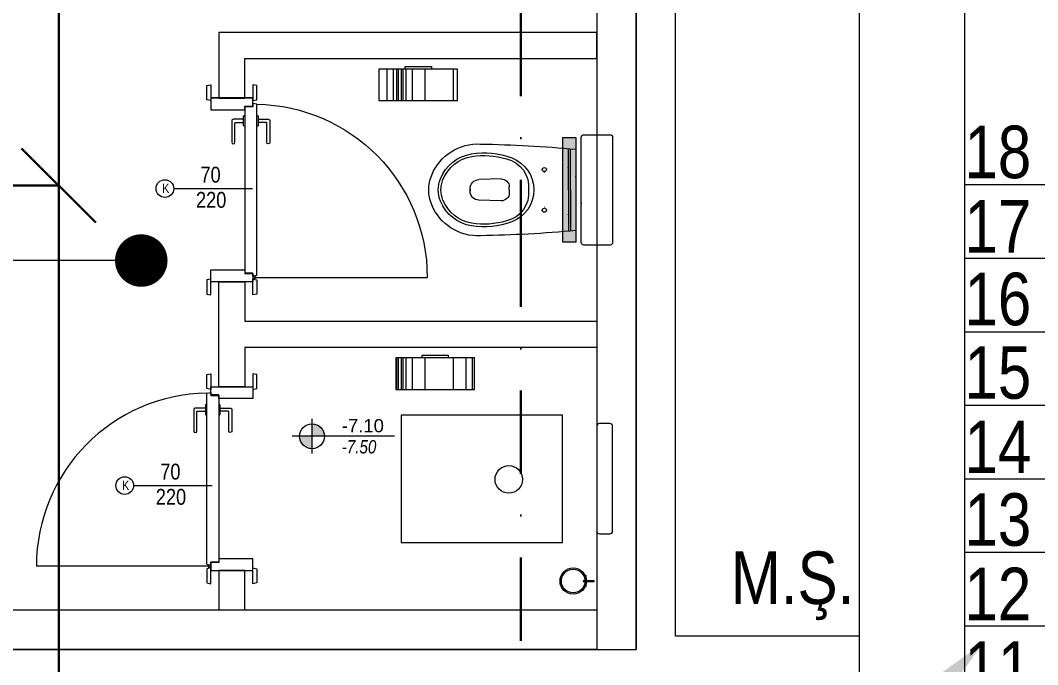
# Model space of a CAD drawing. Header units: metres. Extents: x -19121 to 152404, y -12107 to 29421.
# Drawn here: x 62150.5 to 62537.9, y 2639.2 to 2884.6 of the extents above; entities that cross this region are included whole.
import ezdxf
from ezdxf.enums import TextEntityAlignment as Align

# ---------------------------------------------------------------- set-up
doc = ezdxf.new("R2010")
doc.units = ezdxf.units.M
doc.header["$LTSCALE"] = 50
doc.header["$MEASUREMENT"] = 0
doc.linetypes.add('DASHDOT', pattern=[25.4, 12.7, -6.35, 0, -6.35])
doc.linetypes.add('DOT2', pattern=[0.125, 0, -0.125])
doc.layers.get('0').update_dxf_attribs({"color": 9, "lineweight": 9})
for name, color, linetype, lineweight in [('00', 9, 'Continuous', 9), ('01', 9, 'Continuous', 9), ('05', 9, 'Continuous', 9), ('05V', 9, 'Continuous', 9), ('06D', 9, 'Continuous', 9), ('19', 9, 'Continuous', 9), ('21', 9, 'Continuous', 9), ('21_mahal200', 9, 'Continuous', 9), ('E-KABLO', 7, 'Continuous', 30), ('E-OK', 3, 'Continuous', 30), ('E-YAZI', 7, 'Continuous', 30), ('Kapı', 9, 'Continuous', 9), ('KARA SIVA', 9, 'Continuous', 9), ('PLASTİK BOYA', 9, 'Continuous', 9), ('TEFRİŞ', 9, 'Continuous', 9)]:
    doc.layers.add(name, color=color, linetype=linetype, lineweight=lineweight)
doc.styles.add('Arial', font='arial.ttf', dxfattribs={"height": 2.5})
doc.styles.add('MuuM_TEXT-ITALIC', font='ARIALNI.TTF')
doc.styles.add('MuuM_TEXT-STANDART', font='ARIALN.TTF')
doc.dimstyles.new('MuuM_DIM200', dxfattribs={"dimscale": 20, "dimtxt": 2, "dimasz": 1, "dimexe": 1, "dimexo": 1, "dimgap": 1, "dimtad": 1, "dimdec": 1, "dimrnd": 0.5, "dimdsep": 46, "dimtxsty": 'MuuM_TEXT-STANDART', "dimblk": 'ARCHTICK', "dimcen": 0, "dimdle": 0.15, "dimclrd": 256, "dimclre": 256, "dimclrt": 256, "dimadec": 0, "dimazin": 0, "dimtfac": 5, "dimtdec": 1, "dimtix": 1, "dimtmove": 2, "dimatfit": 3, "dimldrblk": 'DOT', "dimfxl": 3, "dimfxlon": 1, "dimtolj": 1, "dimlwd": -1, "dimlwe": -1, "dimarcsym": 0})

# ---------------------------------------------------------------- blocks, each defined once
blk = doc.blocks.new('*U240')
at = {"layer": 'E-OK', "color": 3, "linetype": 'Continuous'}
for p, q in [((84.9, 84.8), (172.1, 172)), ((-97.8, -97.7), (0, 0))]:
    blk.add_line(p, q, dxfattribs=at)
at = {"layer": 'E-OK', "color": 4, "linetype": 'Continuous', "const_width": 30}
blk.add_lwpolyline([(-15, 0, 1), (15, 0, 1)], format="xyb", close=True, dxfattribs=at)
at = {"layer": 'E-OK', "color": 3, "linetype": 'Continuous'}
for points in [[(99, 70.7), (70.7, 99), (0, 0)], [(-83.6, -111.9), (-111.9, -83.6), (-182.7, -182.5)]]:
    blk.add_solid(points, dxfattribs=at)
blk = doc.blocks.new('1.bod.mimari.elk')
at = {"layer": '01'}
blk.add_lwpolyline([(6510, -5630), (6510, -5630), (6510, -5630), (6510, -6180), (6780, -6180), (6780, -5630), (6780, -5630), (6780, -5630), (6820, -5630), (6820, -6230), (6470, -6230), (6470, -5630), (6510, -5630)], dxfattribs=at)
blk = doc.blocks.new('p-M01-M02_merdiven-1050')
at = {"layer": '19'}
h = blk.add_hatch(color=256, dxfattribs=at)
h.dxf.hatch_style = 1
edge = h.paths.add_edge_path()
edge.add_arc((210, -344), 10, 270, 630)
h = blk.add_hatch(color=256, dxfattribs=at)
h.dxf.hatch_style = 1
h.paths.add_polyline_path([(84, -372), (36, -372), (60, -396.04)])
at = {"layer": '19', "linetype": 'Continuous'}
for points in [[(210, -344), (210, -120), (210, -60), (60, -60), (60, -372)], [(145, -200.74), (145, -120), (125, -120), (125, -120), (125, -367), (140, -367), (140, -372), (120, -372), (120, -367), (120, -115), (120, -115), (150, -115), (150, -198.41)], [(150, -120), (270, -120)], [(145, -200.74), (270, -142.41)], [(0, -148), (120, -148)], [(145, -206.33), (270, -148)], [(150, -148), (258.02, -148)], [(0, -176), (120, -176)], [(150, -176), (198.02, -176)], [(210, -176), (270, -176)], [(0, -204), (120, -204)], [(150, -204), (270, -204)], [(0, -232), (120, -232)], [(150, -232), (270, -232)], [(0, -260), (120, -260)], [(150, -260), (270, -260)], [(0, -288), (120, -288)], [(150, -288), (270, -288)], [(0, -316), (120, -316)], [(150, -316), (270, -316)], [(0, -344), (120, -344)], [(150, -344), (270, -344)], [(0, -372), (120, -372)]]:
    blk.add_lwpolyline(points, dxfattribs=at)
at = {"layer": '19'}
for points in [[(145, -206.33), (270, -148)], [(150, -204), (150, -372), (150, -372), (145, -372), (145, -372), (145, -206.33)]]:
    blk.add_lwpolyline(points, dxfattribs=at)
blk.add_lwpolyline([(84, -372), (36, -372), (60, -396.04)], close=True, dxfattribs=at)
blk.add_circle((210, -344), 10, dxfattribs=at)
blk = doc.blocks.new('_ArchTick')
at = {"color": 0, "linetype": 'ByBlock', "const_width": 0.15}
blk.add_lwpolyline([(-0.5, -0.5), (0.5, 0.5)], dxfattribs=at)
blk = doc.blocks.new('_Dot')
at = {"color": 0, "linetype": 'ByBlock', "lineweight": -2}
blk.add_line((-0.5, 0), (-1, 0), dxfattribs=at)
at = {"color": 0, "linetype": 'ByBlock', "const_width": 0.5}
blk.add_lwpolyline([(-0.25, 0, 1), (0.25, 0, 1)], format="xyb", close=True, dxfattribs=at)
blk = doc.blocks.new('dsfsdfsdfsdfsdfsdf')
at = {"layer": 'Kapı'}
for p, q in [((23771.45, -2062.35), (23755.45, -2062.35)), ((23772.95, -2064.72, 0.66), (23771.45, -2064.42, 0.66)), ((23771.45, -2064.42, 0.66), (23771.45, -2065.62, 0.66)), ((23771.95, -2064.01, 0.66), (23837.87, -2064.01, 0.66)), ((23772.95, -2064.72, 0.66), (23772.95, -2129.92, 0.66)), ((23771.45, -2065.62, 0.66), (23768.45, -2065.62, 0.66)), ((23768.45, -2129.02, 0.66), (23768.45, -2066.82, 0.66)), ((23771.45, -2129.02, 0.66), (23768.45, -2129.02, 0.66)), ((23771.45, -2130.22, 0.66), (23771.45, -2129.02, 0.66)), ((23772.95, -2129.92, 0.66), (23771.45, -2130.22, 0.66)), ((23771.45, -2132.35), (23755.45, -2132.35))]:
    blk.add_line(p, q, dxfattribs=at)
at = {"layer": 'Kapı', "elevation": 0.66}
for points in [[(23753.95, -2057.62), (23755.45, -2057.32), (23755.45, -2063.32), (23753.95, -2063.02), (23753.95, -2057.62)], [(23772.95, -2057.62), (23771.45, -2057.32), (23771.45, -2063.32), (23772.95, -2063.02), (23772.95, -2057.62)], [(23753.95, -2137.02), (23755.45, -2137.32), (23755.45, -2131.32), (23753.95, -2131.62), (23753.95, -2137.02)], [(23772.95, -2137.02), (23771.45, -2137.32), (23771.45, -2131.32), (23772.95, -2131.62), (23772.95, -2137.02)]]:
    blk.add_lwpolyline(points, dxfattribs=at)
for points in [[(23771.45, -2062.32), (23755.45, -2062.32), (23755.45, -2066.82), (23768.45, -2066.82), (23768.45, -2065.42), (23771.45, -2065.42)], [(23771.45, -2132.32), (23755.45, -2132.32), (23755.45, -2127.82), (23768.45, -2127.82), (23768.45, -2129.22), (23771.45, -2129.22)]]:
    blk.add_lwpolyline(points, close=True, dxfattribs=at)
for points in [[(23767.95, -2124.22), (23764.05, -2124.22, -0.414214), (23763.45, -2123.62), (23763.45, -2115.47, -1), (23764.65, -2115.47), (23764.65, -2122.77, 0.414214), (23764.9, -2123.02), (23767.95, -2123.02)], [(23773.45, -2124.22), (23777.35, -2124.22, 0.414214), (23777.95, -2123.62), (23777.95, -2115.47, 1), (23776.75, -2115.47), (23776.75, -2122.77, -0.414214), (23776.5, -2123.02), (23773.45, -2123.02)], [(23768.45, -2121.62), (23768.2, -2121.62, 0.414214), (23767.95, -2121.87), (23767.95, -2125.37, 0.414214), (23768.2, -2125.62), (23768.45, -2125.62)], [(23772.95, -2125.62), (23773.2, -2125.62, 0.414214), (23773.45, -2125.37), (23773.45, -2121.87, 0.414214), (23773.2, -2121.62), (23772.95, -2121.62)]]:
    blk.add_lwpolyline(points, format="xyb", dxfattribs=at)
at = {"layer": 'Kapı'}
blk.add_circle((23771.95, -2064.01, 0.66), 0.5, dxfattribs=at)
blk.add_arc((23771.95, -2064.01, 0.66), 65.92, 270.8676, 0, dxfattribs=at)
blk = doc.blocks.new('p-klozet üstü kağıt dispenser')
blk.add_hatch(color=255).paths.add_polyline_path([(0, 5.56), (0, 45.41), (-5, 45.41), (-5, 5.56)])
blk.add_lwpolyline([(0, 5.56), (0, 45.41), (-5, 45.41), (-5, 5.56)], close=True)
blk = doc.blocks.new('san-klo-06-p')
for p, q in [((0, -2), (-15.5, -2)), ((0, -2.8), (-15.5, -2.8)), ((0, -2), (15.5, -2)), ((0, -2.8), (15.5, -2.8)), ((0, -25.35), (-1.16, -25.35)), ((0, -25.35), (1.16, -25.35)), ((-4.16, -28.43), (-3.91, -36.92)), ((4.16, -28.43), (3.91, -36.92)), ((0, -40.31), (-0.41, -40.31)), ((-0.41, -40.31), (0, -40.31)), ((0.41, -40.31), (0, -40.31)), ((0, -40.31), (0.41, -40.31))]:
    blk.add_line(p, q)
at = {"linetype": 'DOT2'}
for p, q in [((-7.75, -10.91), (-7.75, -12)), ((7.75, -10.91), (7.75, -12)), ((-6.49, -12), (-8.95, -12)), ((-7.75, -13.09), (-7.75, -12)), ((6.49, -12), (8.95, -12)), ((7.75, -13.09), (7.75, -12))]:
    blk.add_line(p, q, dxfattribs=at)
for points in [[(-20, 2.02), (20, 2.02, 0.414214), (21, 3.02), (21, 13.02, 0.414214), (20, 14.02), (-20, 14.02, 0.414214), (-21, 13.02), (-21, 3.02, 0.414214)], [(-15.5, 0, 0.018163), (-17.47, -36.26, 0.320529), (-5.63, -54.91, 0.096396), (0, -56, 0.096396), (5.62, -54.91, 0.320529), (17.47, -36.26, 0.018163), (15.5, 0)]]:
    blk.add_lwpolyline(points, format="xyb", close=True)
for points in [[(-9.5, 2.02), (-9.5, -2.98), (-8.5, -2.98), (-8.5, 2.02)], [(8.5, 2.02), (8.5, -2.98), (9.5, -2.98), (9.5, 2.02)]]:
    blk.add_lwpolyline(points, dxfattribs=at)
blk.add_lwpolyline([(-5, 0), (-5, 2), (5, 2), (5, 0)], close=True, dxfattribs=at)
for centre, radius, start, end in [((-7.75, -12), 0.75, 0, 180), ((7.75, -12), 0.75, 0, 180), ((-7.75, -12), 0.75, 180, 0), ((7.75, -12), 0.75, 180, 0), ((0, -29), 13, 90, 159.4201), ((-1.09, -28.95), 11, 84.3176, 166.8067), ((0, -29), 13, 20.5799, 90), ((1.09, -28.95), 11, 13.1933, 95.6824), ((15.92, -34.98), 30, 159.4201, 189.1281), ((15.92, -34.98), 29, 162.8727, 189.1281), ((-1.16, -28.35), 3, 90, 181.707), ((1.16, -28.35), 3, 358.293, 90), ((-15.92, -34.98), 29, 350.8719, 17.1273), ((-15.92, -34.98), 30, 350.8719, 20.5799), ((-0.41, -36.81), 3.5, 181.707, 270), ((0.41, -36.81), 3.5, 270, 358.293), ((1.5, -37.29), 15.4, 189.1281, 247.9757), ((1.5, -37.29), 14.4, 189.1281, 247.9757), ((-1.5, -37.29), 14.4, 292.0243, 350.8719), ((-1.5, -37.29), 15.4, 292.0243, 350.8719), ((0, -41), 11.4, 247.9757, 270), ((0, -41), 10.4, 247.9757, 270), ((0, -41), 10.4, 270, 292.0243), ((0, -41), 11.4, 270, 292.0243)]:
    blk.add_arc(centre, radius, start, end)
at = {"layer": '05', "rotation": 270}
blk.add_blockref('p-klozet üstü kağıt dispenser', (-25.41, -5.01), dxfattribs=at)
blk = doc.blocks.new('p-t.kağıtlığı')
at = {"layer": 'TEFRİŞ'}
h = blk.add_hatch(dxfattribs=at)
h.set_pattern_fill('CYL', color=256, scale=30, angle=-90, style=0)
h.set_pattern_definition([(270, (-14.4, 13), (30, 7e-15), []), (270, (-13.8, 13), (30, 7e-15), []), (270, (-12.6, 13), (30, 7e-15), []), (270, (-10.2, 13), (30, 7e-15), []), (270, (-5.4, 13), (30, 7e-15), []), (270, (5.4, 13), (30, 7e-15), []), (270, (10.2, 13), (30, 7e-15), []), (270, (12.6, 13), (30, 7e-15), []), (270, (13.8, 13), (30, 7e-15), []), (270, (14.4, 13), (30, 7e-15), [])])
h.paths.add_polyline_path([(-15, 1), (15, 1), (15, 13), (-15, 13)])
for points in [[(-15, 1), (15, 1), (15, 13), (-15, 13)], [(5, 1), (5, 0), (-5, 0), (-5, 1)]]:
    blk.add_lwpolyline(points, close=True, dxfattribs=at)
blk = doc.blocks.new('fgvdfgdffffffffffffffffffffffffffffffff')
at = {"layer": 'Kapı'}
blk.add_lwpolyline([(23435.64, -2228), (23465.62, -2228)], dxfattribs=at)
blk.add_circle((23432.28, -2228), 3.36, dxfattribs=at)
at = {"layer": 'Kapı', "attachment_point": 1, "style": 'MuuM_TEXT-STANDART'}
for s, insert, char_height, width in [('70', (23445.81, -2219.68), 6.048, 88.7957), ('K', (23431.25, -2226.1), 3.63, 53.2774), ('220', (23444.12, -2229.28), 6.048, 88.7957)]:
    blk.add_mtext(s, dxfattribs=dict(at, insert=insert, char_height=char_height, width=width))
blk = doc.blocks.new('0_elevationtarget-p-bk')
h = blk.add_hatch(color=250)
h.paths.add_polyline_path([(1.88, 0, 0.414214), (0, 1.88), (0, 0)])
h.paths.add_polyline_path([(0, 0), (-1.88, 0, 0.414214), (0, -1.88)])
blk.add_line((0, -2.62), (0, 2.62))
blk.add_lwpolyline([(12.45, 0), (-3, 0)])
blk.add_circle((0, 0), 1.88)
at = {"style": 'Arial'}
blk.add_attdef('BITMISKOT', text='', height=2, dxfattribs=at).set_placement((4.5, 0), align=Align.BOTTOM_LEFT)
at = {"style": 'MuuM_TEXT-ITALIC'}
blk.add_attdef('FINISHINGFLOORLEVEL', text='', height=2, dxfattribs=at).set_placement((4.5, -0.59), align=Align.TOP_LEFT)
blk = doc.blocks.new('RREERGERGBBBB')
at = {"layer": 'TEFRİŞ'}
blk.add_hatch(color=256, dxfattribs=at).paths.add_polyline_path([(-24564.21, -5806.63), (-24567.21, -5806.63), (-24567.21, -5804.63), (-24567.41, -5804.63), (-24567.41, -5806.63), (-24568.41, -5806.63), (-24568.41, -5806.83), (-24567.41, -5806.83), (-24567.41, -5808.83), (-24567.21, -5808.83), (-24567.21, -5806.83), (-24564.21, -5806.83)])
for points in [[(-24564.21, -5806.63), (-24567.21, -5806.63), (-24567.21, -5804.63), (-24567.41, -5804.63), (-24567.41, -5806.63), (-24568.41, -5806.63), (-24568.41, -5806.83), (-24567.41, -5806.83), (-24567.41, -5808.83), (-24567.21, -5808.83), (-24567.21, -5806.83), (-24564.21, -5806.83), (-24564.21, -5806.63)], [(-24567.21, -5806.71), (-24564.21, -5806.71)]]:
    blk.add_lwpolyline(points, dxfattribs=at)
for radius in [5, 4.5]:
    blk.add_circle((-24572.21, -5806.71), radius, dxfattribs=at)
blk = doc.blocks.new('TTTTTTTTTTTTTTTTTTTTTTTTTTTTTTTTTTTTTTTTTTT')
at = {"layer": 'TEFRİŞ'}
blk.add_lwpolyline([(45312.13, 986.76), (45352.13, 986.76, 0.414214), (45353.13, 987.76), (45353.13, 991.76, 0.414214), (45352.13, 992.76), (45312.13, 992.76, 0.414214), (45311.13, 991.76), (45311.13, 987.76, 0.414214)], format="xyb", close=True, dxfattribs=at)
blk = doc.blocks.new('tummmd')
at = {"layer": 'TEFRİŞ'}
blk.add_lwpolyline([(34554.68, 678.74), (34554.68, 630.24), (34616.18, 630.24), (34616.18, 678.74)], close=True, dxfattribs=at)
blk.add_circle((34595.68, 654.23), 5.25, dxfattribs=at)
blk = doc.blocks.new('vummok')
blk.add_blockref('tummmd', (15499.22, -1614.18))
at = {"rotation": 270}
blk.add_blockref('TTTTTTTTTTTTTTTTTTTTTTTTTTTTTTTTTTTTTTTTTTT', (49141.65, 44372.44), dxfattribs=at)
at = {"layer": 'KARA SIVA'}
blk.add_blockref('RREERGERGBBBB', (74691.62, 4808.04), dxfattribs=at)
blk = doc.blocks.new('1.bod.mimari1.elk')
at = {"layer": '00'}
for points in [[(6095, -5595), (6075, -5595), (6075, -5985), (6385, -5985)], [(6385, -5595), (6385, -5595), (6385, -5985)], [(6470, -5980), (6400, -5980), (6400, -5595), (6400, -5595)], [(6370, -5750), (6226, -5750), (6226, -5775), (6236, -5775), (6236, -5760), (6370, -5760), (6370, -5750)], [(6370, -5870), (6236, -5870), (6236, -5885), (6226, -5885), (6226, -5845), (6236, -5845), (6236, -5860), (6370, -5860), (6370, -5870)], [(6370, -5985), (6075, -5985), (6075, -5970), (6370, -5970), (6370, -5985)]]:
    blk.add_lwpolyline(points, dxfattribs=at)
for points in [[(6385, -5595), (6370, -5595), (6370, -5985), (6385, -5985)], [(6236, -5955), (6226, -5955), (6226, -5970), (6236, -5970)]]:
    blk.add_lwpolyline(points, close=True, dxfattribs=at)
at = {"xscale": -1, "rotation": 180}
blk.add_blockref('p-M01-M02_merdiven-1050', (6510, -6180), dxfattribs=at)
at = {"layer": '05', "rotation": 180}
for p in [(6302, -5763), (6308.44, -5873)]:
    blk.add_blockref('p-t.kağıtlığı', p, dxfattribs=at)
at = {"layer": '05V', "extrusion": (0, 0, -1), "zscale": -1, "rotation": 90}
blk.add_blockref('san-klo-06-p', (-6362.03, -5810), dxfattribs=at)
at = {"layer": '21', "xscale": 2.52, "yscale": 2.52, "zscale": 2.52}
blk.add_blockref('0_elevationtarget-p-bk', (6261.54, -5903.83), dxfattribs=at).add_auto_attribs({'BITMISKOT': '-7.10', 'FINISHINGFLOORLEVEL': '-7.50'})
at = {"layer": 'KARA SIVA', "xscale": -1, "rotation": 180}
blk.add_blockref('dsfsdfsdfsdfsdfsdf', (-17532.45, -7907.32, -0.66), dxfattribs=at)
at = {"layer": 'KARA SIVA'}
for p in [(-17226.77, -3581.5), (-17242.07, -3694.6)]:
    blk.add_blockref('fgvdfgdffffffffffffffffffffffffffffffff', p, dxfattribs=at)
at = {"layer": 'KARA SIVA', "rotation": 180}
blk.add_blockref('dsfsdfsdfsdfsdfsdf', (29994.45, -8017.32, -0.66), dxfattribs=at)
at = {"layer": 'PLASTİK BOYA'}
blk.add_blockref('vummok', (-43758.4, -4960.31), dxfattribs=at)
at = {"layer": '21', "style": 'MuuM_TEXT-STANDART'}
for s, p in [('18', (6510, -5805.54)), ('17', (6510, -5833.88)), ('16', (6510, -5861.54)), ('15', (6510, -5889.54)), ('14', (6510, -5917.88)), ('13', (6510, -5945.54)), ('M.Ş.', (6421, -5967.72)), ('12', (6510, -5973.88)), ('11', (6510, -6001.88))]:
    blk.add_text(s, height=20, dxfattribs=at).set_placement(p)
at = {"layer": '21_mahal200'}
blk.add_leader([(6196.52, -5836.91), (5982.66, -5836.91)], dimstyle='MuuM_DIM200', override={"dimasz": 1, "dimfxl": 10}, dxfattribs=at)

msp = doc.modelspace()

# ---------------------------------------------------------------- linework, layer by layer
at = {"layer": 'E-KABLO', "color": 5, "linetype": 'Continuous', "ltscale": 0.05}
msp.add_line((62165.06, 2488.44), (62165.06, 3127.44), dxfattribs=at)
at = {"layer": 'E-KABLO', "color": 6, "linetype": 'DASHDOT', "ltscale": 0.05}
for p, q in [((62341.08, 2792.06), (62341.08, 2929)), ((62341.08, 2807.25), (62341.08, 2582.05))]:
    msp.add_line(p, q, dxfattribs=at)
at = {"layer": 'E-YAZI', "color": 3}
for p, q in [((62150.92, 2835.81), (62179.2, 2807.53)), ((61969.69, 2821.67), (62165.06, 2821.67))]:
    msp.add_line(p, q, dxfattribs=at)

# ---------------------------------------------------------------- block references
at = {"layer": '06D'}
for name in ['1.bod.mimari.elk', '1.bod.mimari1.elk']:
    msp.add_blockref(name, (56000, 8630), dxfattribs=at)
at = {"layer": 'E-OK', "xscale": -0.34, "yscale": 0.34, "zscale": 0.34, "rotation": 90}
msp.add_blockref('*U240', (62455, 2585.23), dxfattribs=at)

doc.saveas('drawing.dxf')
